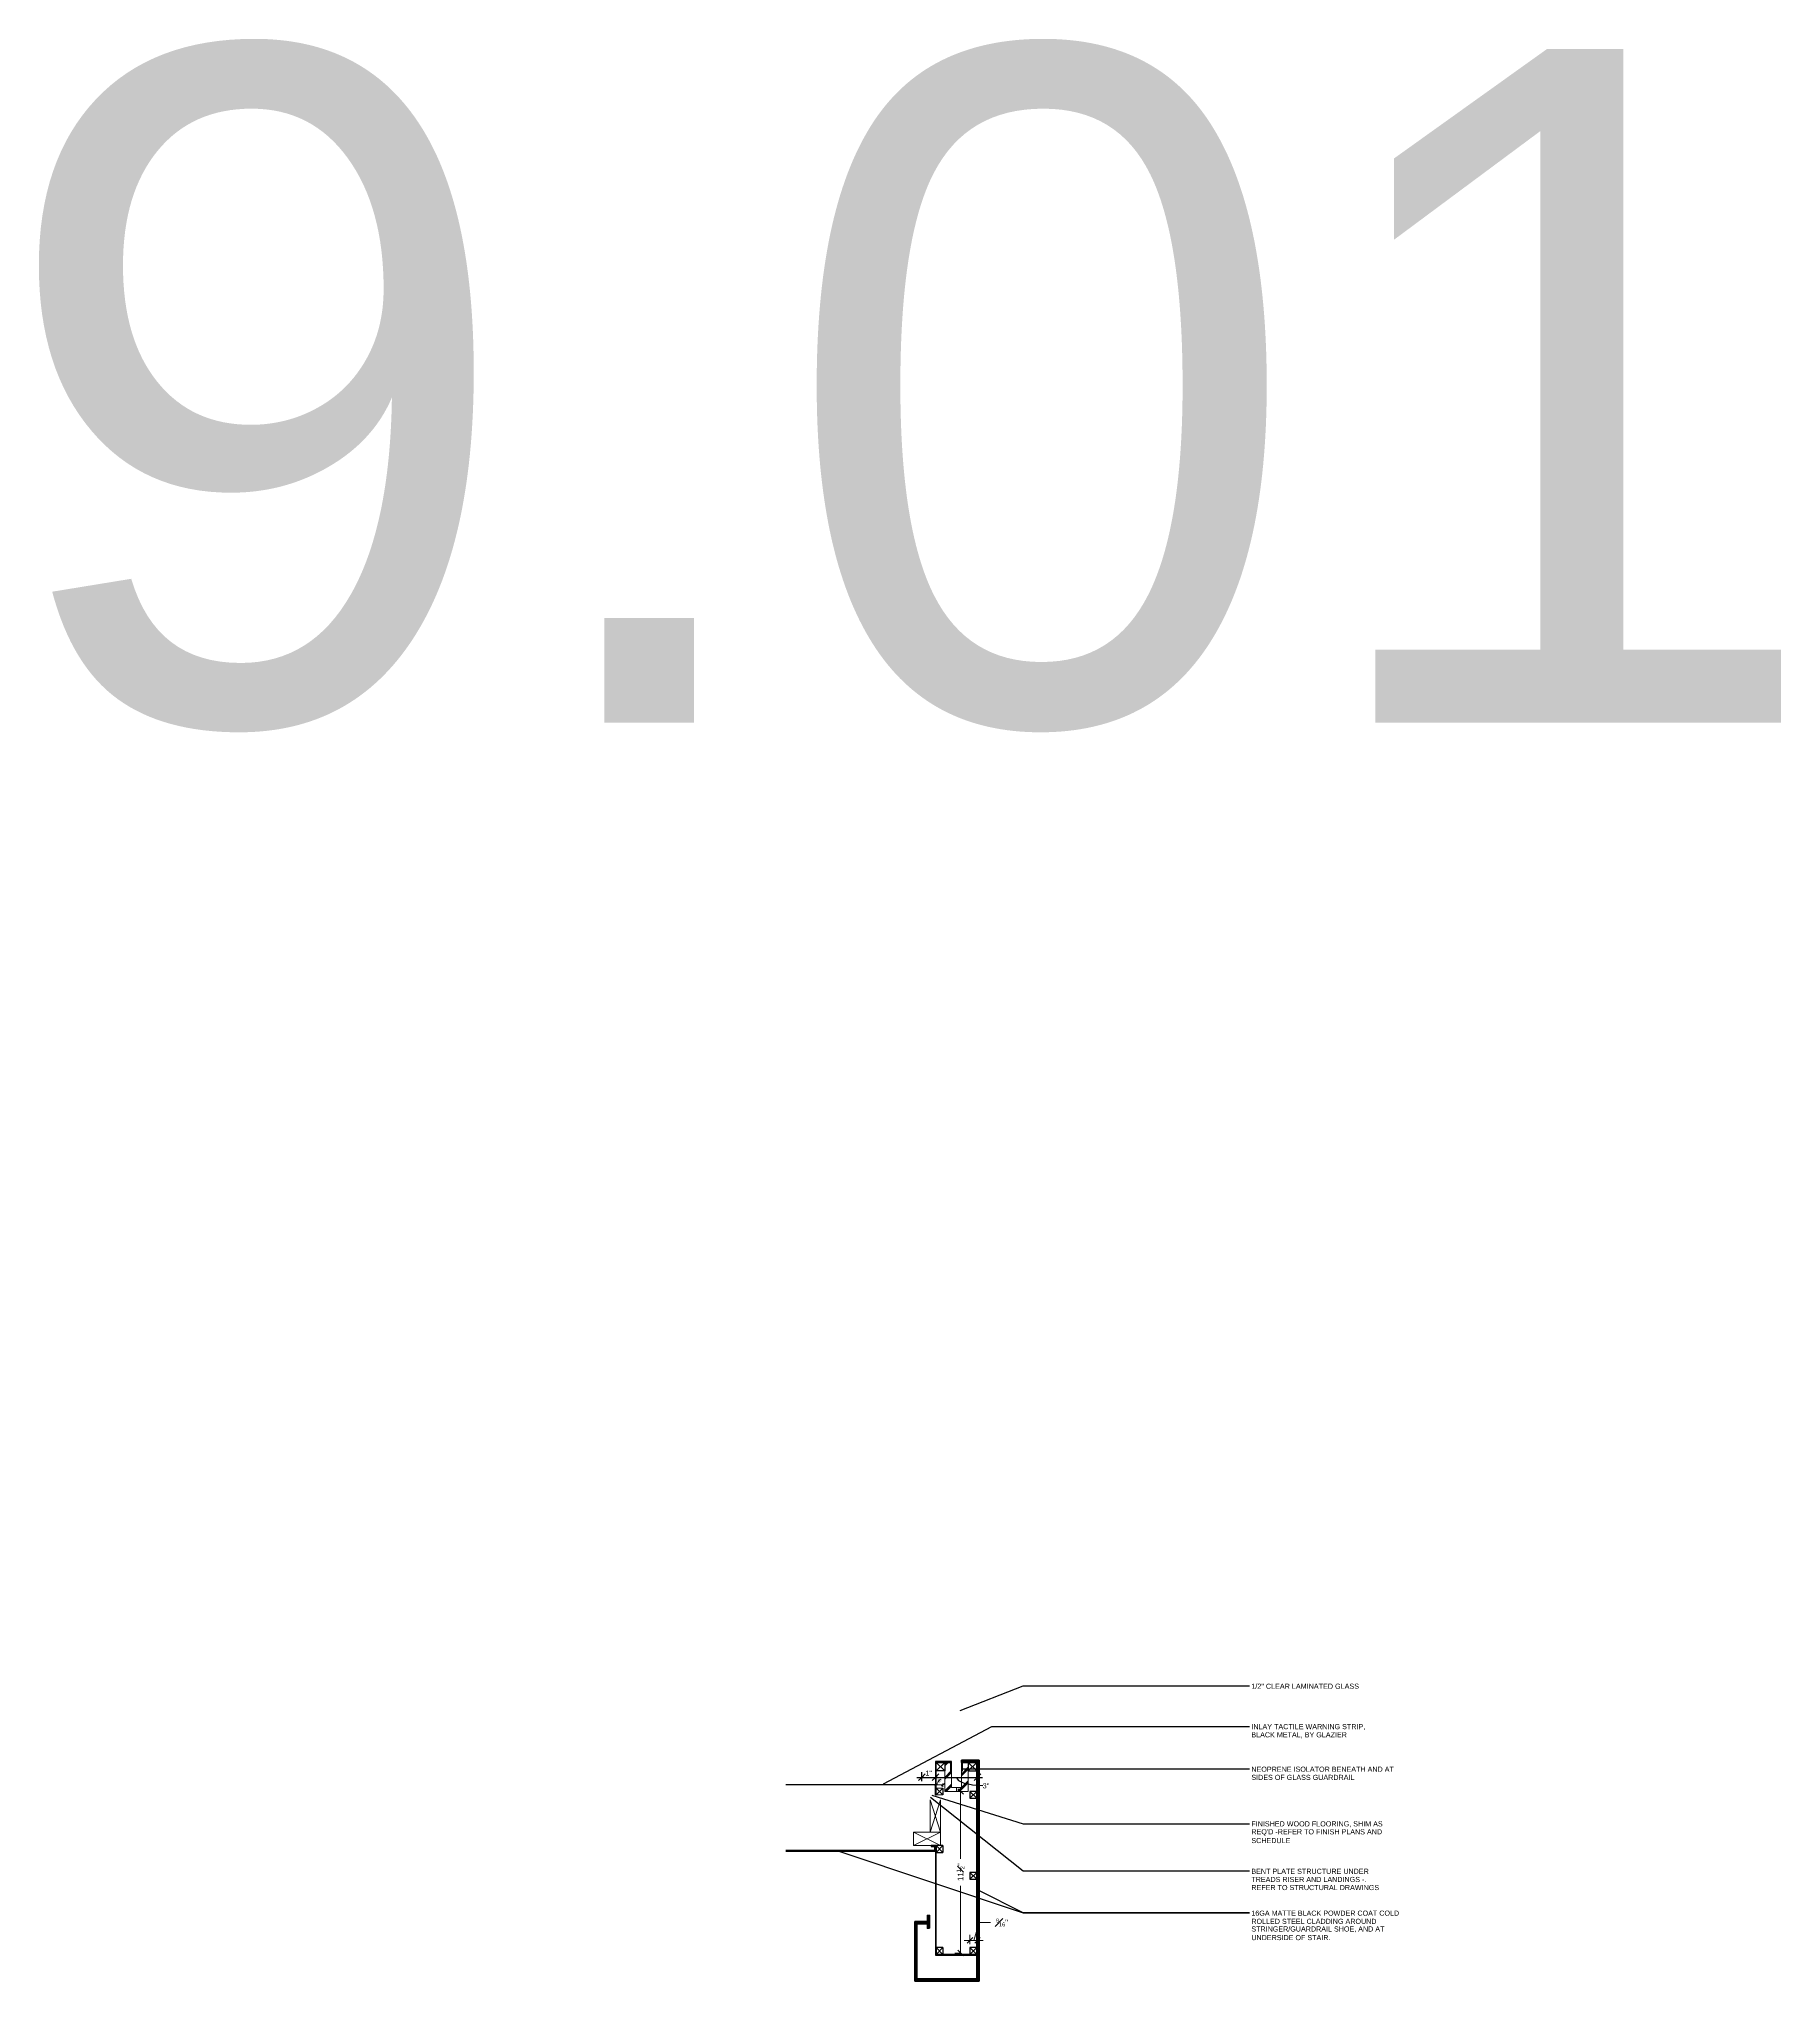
# Model space of a CAD drawing. Header units: inches. Extents: x -301 to 39679, y -468 to 370.
# Drawn here: x -68.9 to 55.2, y 59.6 to 198 of the extents above; entities that cross this region are included whole.
import ezdxf

# ---------------------------------------------------------------- set-up
doc = ezdxf.new("R2010")
doc.units = ezdxf.units.IN
doc.header["$MEASUREMENT"] = 0
doc.layers.get('Defpoints').update_dxf_attribs({"color": 3})
doc.layers.add('NSE-By_Others', color=252, linetype='Continuous', lineweight=0)
doc.layers.add('NSE-Panels 01', color=1, linetype='Continuous', lineweight=40)
doc.layers.add('NSE-Construction', color=86, linetype='Continuous', plot=False)
doc.styles.add('002 - NSSM - Standard', font='arial.ttf', dxfattribs={"height": 0.2})
doc.styles.add('004 - NSSM - Standard', font='arial.ttf', dxfattribs={"height": 0.4})
doc.styles.add('048 - NSSM - Standard', font='arial.ttf', dxfattribs={"height": 4.8})
doc.styles.add('PDF Arial', font='arial.ttf')
doc.dimstyles.new('002 - NSSM - Standard', dxfattribs={"dimtxt": 0.2, "dimasz": 0.2, "dimexe": 0.1, "dimexo": 0.1, "dimgap": 0.1, "dimtad": 0, "dimtih": 1, "dimtoh": 1, "dimdec": 4, "dimzin": 3, "dimdsep": 46, "dimlunit": 4, "dimtxsty": '002 - NSSM - Standard', "dimblk": 'OBLIQUE', "dimcen": 0.2, "dimclrd": 256, "dimclre": 256, "dimclrt": 256, "dimadec": 0, "dimazin": 0, "dimtfac": 0.7, "dimtdec": 4, "dimtmove": 1, "dimatfit": 2, "dimfxl": 1, "dimtfill": 1, "dimtfillclr": 11, "dimfrac": 1, "dimtolj": 1, "dimtzin": 0, "dimlwd": 0, "dimlwe": 0, "dimarcsym": 0})
doc.dimstyles.new('004 - NSSM - Standard$0', dxfattribs={"dimtxt": 0.4, "dimasz": 0.4, "dimexe": 0.4, "dimexo": 0.4, "dimgap": 0.4, "dimtad": 0, "dimdec": 4, "dimzin": 3, "dimdsep": 46, "dimlunit": 5, "dimtxsty": '004 - NSSM - Standard', "dimblk": 'OBLIQUE', "dimcen": 0.4, "dimclrd": 256, "dimclre": 256, "dimclrt": 256, "dimazin": 0, "dimtfac": 0.7, "dimtdec": 4, "dimtmove": 1, "dimatfit": 2, "dimfxl": 1, "dimtfill": 1, "dimtfillclr": 11, "dimfrac": 1, "dimtolj": 1, "dimtzin": 0, "dimlwd": 0, "dimlwe": 0, "dimarcsym": 0})

# ---------------------------------------------------------------- blocks, each defined once
blk = doc.blocks.new('_Oblique')
at = {"color": 0, "linetype": 'ByBlock', "lineweight": -2}
blk.add_line((-0.5, -0.5), (0.5, 0.5), dxfattribs=at)
blk = doc.blocks.new('*D139')
at = {"layer": 'Defpoints', "color": 0, "transparency": 16777216}
for p in [(-2.06, 62.51), (-2.6, 61.85), (-2.06, 61.46)]:
    blk.add_point(p, dxfattribs=at)
at = {"layer": 'NSE-Construction', "lineweight": 0, "transparency": 16777216}
for p, q in [((-2.33, 62.51), (-1.94, 63.79)), ((-1.94, 63.79), (-1.14, 63.79)), ((-2.6, 62.51), (-3, 62.51)), ((-2.6, 62.25), (-2.6, 62.91)), ((-2.6, 62.51), (-2.06, 62.51)), ((-2.6, 62.51), (-2.06, 62.51)), ((-2.06, 61.86), (-2.06, 62.91)), ((-2.06, 62.51), (-1.66, 62.51))]:
    blk.add_line(p, q, dxfattribs=at)
at = {"layer": 'NSE-Construction', "lineweight": 0, "transparency": 16777216, "xscale": 0.4, "yscale": 0.4, "zscale": 0.4}
blk.add_blockref('_Oblique', (-2.6, 62.51), dxfattribs=at)
at = {"layer": 'NSE-Construction', "lineweight": 0, "transparency": 16777216, "xscale": 0.4, "yscale": 0.4, "zscale": 0.4, "rotation": 180}
blk.add_blockref('_Oblique', (-2.06, 62.51), dxfattribs=at)
at = {"layer": 'NSE-Construction', "transparency": 16777216, "insert": (-0.32, 63.79), "char_height": 0.4, "attachment_point": 5, "style": '004 - NSSM - Standard', "bg_fill": 3, "box_fill_scale": 1.25, "bg_fill_color": 256, "bg_fill_true_color": 13158600, "bg_fill_transparency": 0}
blk.add_mtext('\\A1;{\\H0.7x;\\S9#16;}"', dxfattribs=at)
blk = doc.blocks.new('*D142')
at = {"layer": 'Defpoints', "color": 0, "transparency": 16777216}
for p in [(-3.27, 73.12), (-2.84, 73.12), (-2.84, 61.61)]:
    blk.add_point(p, dxfattribs=at)
at = {"layer": 'NSE-Construction', "lineweight": 0, "transparency": 16777216}
for p, q in [((-3.24, 73.12), (-3.67, 73.12)), ((-3.27, 73.12), (-3.27, 68.33)), ((-3.27, 61.61), (-3.27, 66.4)), ((-3.24, 61.61), (-3.67, 61.61))]:
    blk.add_line(p, q, dxfattribs=at)
at = {"layer": 'NSE-Construction', "lineweight": 0, "transparency": 16777216, "xscale": 0.4, "yscale": 0.4, "zscale": 0.4}
for p, rotation in [((-3.27, 73.12), 90), ((-3.27, 61.61), 270)]:
    blk.add_blockref('_Oblique', p, dxfattribs=dict(at, rotation=rotation))
at = {"layer": 'NSE-Construction', "transparency": 16777216, "insert": (-3.27, 67.37), "char_height": 0.4, "attachment_point": 5, "rotation": 90, "style": '004 - NSSM - Standard', "bg_fill": 3, "box_fill_scale": 1.25, "bg_fill_color": 256, "bg_fill_true_color": 13158600, "bg_fill_transparency": 0}
blk.add_mtext('\\A1;11{\\H0.7x;\\S1#2;}"', dxfattribs=at)
blk = doc.blocks.new('*D146')
at = {"layer": 'NSE-Construction', "lineweight": 0, "transparency": 16777216}
for p, q in [((-5.01, 73.46), (-5.01, 73.69)), ((-4.52, 73.59), (-5.01, 73.59)), ((-4.52, 73.46), (-4.52, 73.69))]:
    blk.add_line(p, q, dxfattribs=at)
at = {"layer": 'NSE-Construction', "transparency": 16777216, "insert": (-4.76, 73.88), "char_height": 0.2, "attachment_point": 5, "style": '002 - NSSM - Standard', "bg_fill": 3, "box_fill_scale": 1.25, "bg_fill_color": 256, "bg_fill_true_color": 13158600, "bg_fill_transparency": 0}
blk.add_mtext('\\A1;{\\H0.7x;\\S1#2;}"', dxfattribs=at)
at = {"layer": 'Defpoints', "color": 0, "transparency": 16777216}
for p in [(-5.01, 73.59), (-5.01, 73.36), (-4.52, 73.36)]:
    blk.add_point(p, dxfattribs=at)
at = {"layer": 'NSE-Construction', "lineweight": 0, "transparency": 16777216, "xscale": 0.2, "yscale": 0.2, "zscale": 0.2, "rotation": 180}
blk.add_blockref('_Oblique', (-5.01, 73.59), dxfattribs=at)
at = {"layer": 'NSE-Construction', "lineweight": 0, "transparency": 16777216, "xscale": 0.2, "yscale": 0.2, "zscale": 0.2}
blk.add_blockref('_Oblique', (-4.52, 73.59), dxfattribs=at)
blk = doc.blocks.new('*U132')
at = {"layer": 'NSE-Panels 01', "lineweight": 0}
h = blk.add_hatch(dxfattribs=at)
h.set_pattern_fill('ANSI31', color=8, scale=0.25, angle=180, style=0)
h.set_pattern_definition([(225, (-105.01731, -112.37438), (0.022097087, -0.022097087), [])])
h.paths.add_polyline_path([(0.02, 0.92), (0.14, 0.92), (0.14, 0), (0.02, 0)])
at = {"layer": 'NSE-Panels 01'}
for p, q in [((0.02, 0), (0, 0)), ((0.14, 0), (0.16, 0))]:
    blk.add_line(p, q, dxfattribs=at)
for points in [[(0, 0.92), (0.16, 0.92), (0.16, 0), (0, 0)], [(0.02, 0.92), (0.14, 0.92), (0.14, 0), (0.02, 0)]]:
    blk.add_lwpolyline(points, close=True, dxfattribs=at)

msp = doc.modelspace()

# ---------------------------------------------------------------- hatches: boundary and pattern name
at = {"layer": 'NSE-Panels 01'}
h = msp.add_hatch(dxfattribs=at)
h.set_pattern_fill('ANSI31', color=256, scale=0.25, angle=270)
h.set_pattern_definition([(315, (-13.221618, 62.86704), (0.022097087, 0.022097087), [])])
h.paths.add_polyline_path([(-2.13845, 75.21802), (-1.97064, 75.33552), (-3.18064, 75.33552), (-3.18064, 75.21802)])
h = msp.add_hatch(dxfattribs=at)
h.set_pattern_fill('ANSI31', color=256, scale=0.25, angle=270)
h.set_pattern_definition([(315, (-10.747783, -6.908125), (0.022097087, 0.022097087), [])])
edge = h.paths.add_edge_path()
edge.add_line((-6.34054, 63.72387), (-6.50835, 63.84137))
edge.add_line((-6.34054, 63.72387), (-5.65335, 63.72387))
edge.add_line((-5.65335, 63.84137), (-6.50835, 63.84137))
edge.add_line((-5.65335, 63.86137), (-5.65335, 63.70387))
h = msp.add_hatch(dxfattribs=at)
h.set_pattern_fill('ANSI31', color=256, scale=0.25, angle=270)
h.set_pattern_definition([(315, (-6.528347, 64.37527), (0.02209709, 0.02209709), [])])
h.paths.add_polyline_path([(-6.50835, 63.84137), (-6.50835, 59.63137), (-6.39085, 59.79918), (-6.39085, 63.67357)])
h = msp.add_hatch(dxfattribs=at)
h.set_pattern_fill('ANSI31', color=256, scale=0.25, angle=90)
h.set_pattern_definition([(135, (-13.214752, 141.119352), (-0.022097087, -0.022097087), [])])
h.paths.add_polyline_path([(-2.13845, 59.74887), (-6.34054, 59.74887), (-6.50835, 59.63137), (-1.97064, 59.63137)])

# ---------------------------------------------------------------- linework, layer by layer
at = {"layer": 'NSE-By_Others'}
for p, q in [((-5.00991, 72.88131), (-4.51898, 73.3613)), ((-5.00991, 73.3613), (-4.51898, 72.88131))]:
    msp.add_line(p, q, dxfattribs=at)
for points in [[(-4.39739, 75.08283), (-4.28859, 75.19802)], [(-4.39739, 75.01243), (-4.2182, 75.19802)], [(-4.39739, 74.94843), (-4.1478, 75.19802)], [(-3.20064, 74.36605), (-2.72066, 74.84603)], [(-3.20064, 74.29566), (-2.72066, 74.77564)], [(-4.39739, 74.12286), (-3.91741, 74.60961)], [(-4.39739, 74.05247), (-3.91741, 74.53245)], [(-3.20064, 74.22526), (-2.72066, 74.70524)], [(-6.6181, 70.22542), (-4.69818, 69.26546), (-4.69818, 70.22542), (-6.6181, 70.22542), (-6.6181, 69.26546), (-4.69818, 69.26546), (-4.69818, 72.52293), (-5.42135, 70.22542)], [(-6.6181, 69.26546), (-4.69818, 70.22542), (-5.42135, 70.22542), (-5.42135, 72.52293), (-4.69818, 70.22542)]]:
    msp.add_lwpolyline(points, dxfattribs=at)
msp.add_lwpolyline([(-5.00991, 72.88131), (-4.51898, 72.88131), (-4.51898, 73.3613), (-5.00991, 73.3613)], close=True, dxfattribs=at)
at = {"layer": 'NSE-Construction'}
for p, q in [((-3.91741, 75.26202), (-5.05656, 75.26202)), ((-5.05656, 75.26202), (-5.05656, 72.88131)), ((-4.99897, 75.19802), (-4.39739, 75.19802)), ((-4.39739, 75.19802), (-4.99897, 74.59645)), ((-4.99897, 74.59645), (-4.99897, 75.19802)), ((-4.99897, 75.19802), (-4.39739, 74.59645)), ((-4.99897, 72.88131), (-4.99897, 75.19802)), ((-4.99897, 75.19802), (-3.98141, 75.19802)), ((-3.98141, 75.19802), (-3.98141, 74.58365)), ((-3.91741, 74.58365), (-3.91741, 75.26202)), ((-5.05656, 73.60449), (-15.71213, 73.60449)), ((-5.05656, 72.88131), (-5.05656, 73.60449)), ((-4.39739, 74.59645), (-4.99897, 74.59645)), ((-3.98141, 74.58365), (-3.91741, 74.58365)), ((-5.05656, 72.88131), (-4.99897, 72.88131))]:
    msp.add_line(p, q, dxfattribs=at)
for points in [[(-3.30303, 78.89389), (1.18958, 80.65382), (17.31926, 80.65382)], [(-4.39739, 75.19802), (-4.39739, 74.59645)], [(-3.20064, 74.74364), (17.31926, 74.74364)], [(-2.72066, 74.59645), (-2.11908, 74.59645), (-2.72066, 75.19802), (-2.72066, 74.59645), (-2.11908, 75.19802), (-2.72066, 75.19802)], [(-6.38131, 74.12926), (-4.69818, 74.12926)], [(-5.77973, 74.37245), (-6.01652, 74.12926), (-6.25971, 73.89247)], [(-6.01652, 73.84768), (-6.01652, 74.12926), (-6.01652, 74.49405)], [(-5.42135, 74.12926), (-1.7031, 74.12926)], [(-4.51898, 73.3613), (-4.51898, 72.88131)], [(-15.71213, 68.86868), (-5.05656, 68.86868), (-5.05656, 69.26546), (-5.35735, 69.26546), (-5.35735, 69.20786), (-5.12056, 69.20786), (-5.12056, 68.92628), (-15.71213, 68.92628)], [(-4.51898, 69.26546), (-4.51898, 68.78548), (-4.99897, 69.26546), (-4.99897, 68.78548), (-4.51898, 69.26546), (-4.99897, 69.26546)], [(-4.99897, 68.78548), (-4.51898, 68.78548)], [(-4.51898, 62.00176), (-4.51898, 61.52178), (-4.99897, 62.00176), (-4.99897, 61.52178), (-4.51898, 62.00176), (-4.99897, 62.00176)]]:
    msp.add_lwpolyline(points, dxfattribs=at)
msp.add_lwpolyline([(-4.81977, 74.37245), (-5.05656, 74.12926), (-5.29975, 73.89247), (-5.05656, 74.12926)], close=True, dxfattribs=at)
at = {"layer": 'NSE-Panels 01'}
for p, q in [((-1.95064, 75.35552), (-3.20064, 75.35552)), ((-3.20064, 75.35552), (-3.20064, 75.19802)), ((-3.18064, 75.19802), (-3.20064, 75.19802)), ((-3.18064, 75.19802), (-3.18064, 75.33552)), ((-3.18064, 75.33552), (-1.97064, 75.33552)), ((-3.18064, 75.21802), (-2.13845, 75.21802)), ((-2.16701, 75.19802), (-3.18064, 75.19802)), ((-2.16701, 75.19802), (-2.13845, 75.21802)), ((-1.97064, 75.33552), (-2.13845, 75.21802)), ((-2.10814, 75.13915), (-2.08814, 75.16771)), ((-2.08814, 75.16771), (-1.97064, 75.33552)), ((-6.52835, 63.86137), (-5.65335, 63.86137)), ((-6.37085, 63.86137), (-6.52835, 63.86137)), ((-6.52835, 63.86137), (-6.52835, 59.61137)), ((-6.50835, 63.86137), (-6.39085, 63.86137)), ((-6.50835, 59.63137), (-6.50835, 63.84137)), ((-5.65335, 63.84137), (-6.50835, 63.84137)), ((-6.34054, 63.72387), (-6.50835, 63.84137)), ((-6.50835, 63.84137), (-6.39085, 63.67357)), ((-6.39085, 63.67357), (-6.39085, 59.79918)), ((-6.37085, 59.82774), (-6.37085, 63.645)), ((-6.34054, 63.72387), (-5.65335, 63.72387)), ((-6.31198, 63.70387), (-6.34054, 63.72387)), ((-5.65335, 63.70387), (-6.31198, 63.70387)), ((-5.65335, 63.86137), (-5.65335, 63.70387)), ((-6.52835, 59.61137), (-1.95064, 59.61137)), ((-6.50835, 59.63137), (-6.39085, 59.79918)), ((-6.34054, 59.74887), (-6.50835, 59.63137)), ((-1.97064, 59.63137), (-6.50835, 59.63137)), ((-6.39085, 59.79918), (-6.37085, 59.82774)), ((-6.34054, 59.74887), (-6.31198, 59.76887)), ((-2.13845, 59.74887), (-6.34054, 59.74887)), ((-6.31198, 59.76887), (-2.16701, 59.76887)), ((-2.16701, 59.76887), (-2.13845, 59.74887)), ((-1.97064, 59.63137), (-2.13845, 59.74887)), ((-2.10814, 59.82774), (-2.08814, 59.79918)), ((-2.08814, 59.79918), (-1.97064, 59.63137))]:
    msp.add_line(p, q, dxfattribs=at)

# ---------------------------------------------------------------- block references
at = {"layer": 'NSE-Panels 01', "rotation": 180}
msp.add_blockref('*U132', (-5.46849, 64.29411), dxfattribs=at)

# ---------------------------------------------------------------- texts
at = {"layer": 'Defpoints', "insert": (-72.05002, 197.25), "char_height": 48, "attachment_point": 1, "style": '048 - NSSM - Standard'}
msp.add_mtext_dynamic_manual_height_columns('9.01', width=15.7513444, gutter_width=2, heights=[0], dxfattribs=at)
at = {"layer": 'NSE-Construction', "attachment_point": 4, "style": 'PDF Arial'}
for s, insert, char_height in [('1/2" CLEAR LAMINATED GLASS', (17.4403, 80.61648), 0.3667332), ('INLAY TACTILE WARNING STRIP, ', (17.4403, 77.70718), 0.365281), ('BLACK METAL, BY GLAZIER', (17.4403, 77.12478), 0.365281), ('NEOPRENE ISOLATOR BENEATH AND AT', (17.4403, 74.70558), 0.365281), ('1"', (-5.76789, 74.43518), 0.360847), ('3"', (-1.69109, 73.51998), 0.360847), ('SIDES OF GLASS GUARDRAIL', (17.4403, 74.12319), 0.365281), ('FINISHED WOOD FLOORING, SHIM AS', (17.4403, 70.78239), 0.365281), ('SCHEDULE', (17.4403, 69.62399), 0.365281), ("REQ'D -REFER TO FINISH PLANS AND", (17.4403, 70.19999), 0.365281), ('TREADS RISER AND LANDINGS -.', (17.4403, 66.85279), 0.365281), ('BENT PLATE STRUCTURE UNDER', (17.4403, 67.4352), 0.365281), ('REFER TO STRUCTURAL DRAWINGS', (17.4403, 66.27679), 0.365281), ('16GA MATTE BLACK POWDER COAT COLD', (17.4403, 64.45253), 0.3645482), ('ROLLED STEEL CLADDING AROUND', (17.4403, 63.87013), 0.3645482), ('STRINGER/GUARDRAIL SHOE, AND AT', (17.4403, 63.29413), 0.3645482), ('UNDERSIDE OF STAIR.', (17.4403, 62.71173), 0.3645482)]:
    msp.add_mtext(s, dxfattribs=dict(at, insert=insert, char_height=char_height))

# ---------------------------------------------------------------- dimensions: what is measured, and where the dimension line sits
at = {"layer": 'NSE-Construction'}
dim = msp.add_linear_dim(base=(-3.2675, 73.12451), p1=(-2.84225, 61.61137), p2=(-2.84225, 73.12451), angle=90, dimstyle='004 - NSSM - Standard$0', override={"dimpost": '"'}, dxfattribs=at)
dim.commit()
dim.dimension.update_dxf_attribs({"geometry": '*D142', "text_midpoint": (-3.2675, 67.36794)})

# ---------------------------------------------------------------- next in the draw order: linework, layer by layer
at = {"layer": 'NSE-By_Others'}
msp.add_lwpolyline([(-3.91741, 75.19802), (-3.91741, 73.39969), (-3.20064, 73.39969), (-3.20064, 75.19802), (-2.72066, 75.19802), (-2.72066, 73.12451), (-4.39739, 73.12451), (-4.39739, 75.19802)], close=True, dxfattribs=at)
for points in [[(-4.39739, 73.98847), (-3.91741, 74.46845)], [(-4.39739, 73.1629), (-3.91741, 73.64288)], [(-4.37179, 73.12451), (-3.91741, 73.57889)], [(-4.30139, 73.12451), (-3.91741, 73.50849)], [(-3.55902, 73.12451), (-3.55902, 73.39969)], [(-3.48223, 73.12451), (-3.20704, 73.39969)], [(-3.41183, 73.12451), (-2.72066, 73.81568)], [(-3.34143, 73.12451), (-2.72066, 73.74528)], [(-3.20064, 73.40609), (-2.72066, 73.88607)]]:
    msp.add_lwpolyline(points, dxfattribs=at)
at = {"layer": 'NSE-Construction'}
for points in [[(-8.74921, 73.67488), (-1.03113, 77.74512), (17.31926, 77.74512)], [(-1.81829, 74.37245), (-2.06148, 74.12926), (-2.29827, 73.89247)], [(-5.41495, 72.72132), (1.18958, 67.47353), (17.31926, 67.47353)], [(-5.32535, 72.86852), (1.18958, 70.8206), (17.31926, 70.8206)], [(-2.59906, 72.64452), (-2.11908, 72.64452), (-2.59906, 73.12451), (-2.59906, 72.64452), (-2.11908, 73.12451), (-2.59906, 73.12451)], [(-12.01308, 68.88788), (1.18958, 64.48486), (17.31926, 64.48486), (1.18958, 64.48486), (-2.01669, 66.09759)], [(-2.59906, 66.86556), (-2.11908, 66.86556), (-2.59906, 67.34554), (-2.59906, 66.86556), (-2.11908, 67.34554), (-2.59906, 67.34554)], [(-2.59906, 61.52178), (-2.11908, 61.52178), (-2.59906, 62.00176), (-2.59906, 61.52178), (-2.11908, 62.00176), (-2.59906, 62.00176)]]:
    msp.add_lwpolyline(points, dxfattribs=at)
msp.add_lwpolyline([(-2.11908, 61.52178), (-4.99897, 61.52178), (-4.99897, 69.26546), (-5.05656, 69.26546), (-5.05656, 61.46418), (-2.06148, 61.46418), (-2.06148, 75.26842), (-3.20064, 75.26842), (-3.20064, 74.58365), (-3.13664, 74.58365), (-3.13664, 75.19802), (-2.11908, 75.19802)], close=True, dxfattribs=at)
msp.add_ellipse((-1.38653, 74.22777), major_axis=(2.17308, 0.08938), ratio=0.304727968, start_param=3.15538931, end_param=4.559619927, dxfattribs=at)

# ---------------------------------------------------------------- next in the draw order: dimensions: what is measured, and where the dimension line sits
dim = msp.add_linear_dim(base=(-5.00991, 73.58687), p1=(-4.51898, 73.3613), p2=(-5.00991, 73.3613), dimstyle='002 - NSSM - Standard', override={"dimtmove": 2}, dxfattribs=at)
dim.commit()
dim.dimension.update_dxf_attribs({"geometry": '*D146', "text_midpoint": (-4.76445, 73.88467), "dimtype": 160})
dim = msp.add_linear_dim(base=(-2.06148, 62.50702), p1=(-2.59906, 61.84816), p2=(-2.06148, 61.46418), dimstyle='004 - NSSM - Standard$0', override={"dimpost": '"'}, dxfattribs=at)
dim.commit()
dim.dimension.update_dxf_attribs({"geometry": '*D139', "text_midpoint": (-0.7445, 63.79294)})

# ---------------------------------------------------------------- next in the draw order: hatches: boundary and pattern name
at = {"layer": 'NSE-Panels 01'}
h = msp.add_hatch(dxfattribs=at)
h.set_pattern_fill('ANSI31', color=256, scale=0.25, angle=180)
h.set_pattern_definition([(225, (-13.721618, 62.779938), (0.022097087, -0.022097087), [])])
h.paths.add_polyline_path([(-1.97064, 75.33552), (-2.08814, 75.16771), (-2.08814, 59.79918), (-1.97064, 59.63137)])

# ---------------------------------------------------------------- next in the draw order: linework, layer by layer
for p, q in [((-2.10814, 75.13915), (-2.10814, 59.82774)), ((-2.08814, 59.79918), (-2.08814, 75.16771)), ((-1.97064, 75.33552), (-1.97064, 59.63137)), ((-1.95064, 59.61137), (-1.95064, 75.35552))]:
    msp.add_line(p, q, dxfattribs=at)

doc.saveas('drawing.dxf')
